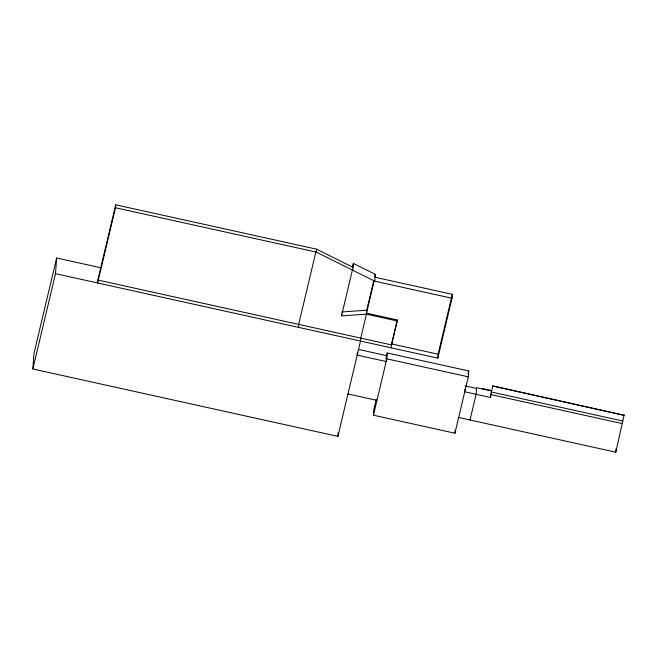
<?xml version="1.0" encoding="UTF-8"?>
<svg xmlns="http://www.w3.org/2000/svg" width="657" height="657" viewBox="0 0 657 657"><rect width="100%" height="100%" fill="white"/><g stroke="black" fill="none" stroke-linecap="round" stroke-linejoin="round"><path stroke-width="0.99" d="M373.833 280.309L366.721 310.244L366.434 314.169L360.742 338.117L360.529 341.057L337.879 436.371L32.85 368.988L34 353.302L56.65 257.996L100.652 267.711M32.85 368.988L55.5 273.673L56.65 257.996M115.714 204.812L97.836 280.038L97.622 282.986L115.501 207.752L115.714 204.812L316.534 249.167L353.055 267.333M298.442 327.342L298.664 324.402L315.828 252.14M55.5 273.673L437.808 358.131L452.032 298.253L374.753 281.18L316.321 252.107L316.534 249.167M97.836 280.038L391.531 344.917L397.222 320.969L366.434 314.169L341.525 315.861L341.665 313.906M337.879 436.371L338.166 432.446M352.834 270.273L353.343 263.416L375.262 274.314L374.753 281.18M357.4 352.177L357.186 355.125L386.193 361.531L386.62 355.651L358.615 349.458M385.914 358.632L387.26 352.957L468.745 370.959L468.31 376.839L454.915 433.218L373.431 415.216L373.866 409.336L376.215 399.431M373.431 415.216L386.825 358.845L387.26 352.957M391.309 347.857L391.605 343.94L397.296 319.984L366.507 313.184L374.096 281.253M397.222 320.969L397.296 319.984M437.808 358.131L438.096 354.205L452.32 294.328L375.04 277.262M452.032 298.253L452.32 294.328M454.915 433.218L455.129 430.278M464.828 390.833L464.967 388.87M464.754 391.81L490.409 397.477L492.668 385.955L624.125 415.29L492.668 385.955M490.409 397.477L491.28 391.966L622.77 421.014L615.798 452.188L458.652 417.482M615.798 452.188L616.052 448.723M352.398 267.374L353.343 263.416M341.525 315.861L352.579 269.313M374.786 276.318L375.262 274.314M468.03 373.956L468.745 370.959M470.018 419.987L476.12 394.323L476.604 387.712L491.584 391.022M622.565 421.671L624.15 414.994M341.812 311.944L366.721 310.244M115.501 207.752L316.321 252.107M391.605 343.94L438.096 354.205M386.825 358.845L468.31 376.839M482.394 388.574L491.411 390.57M465.189 385.93L476.547 388.435M491.091 394.619L622.573 423.658M347.955 393.954L376.962 400.359"/></g></svg>
